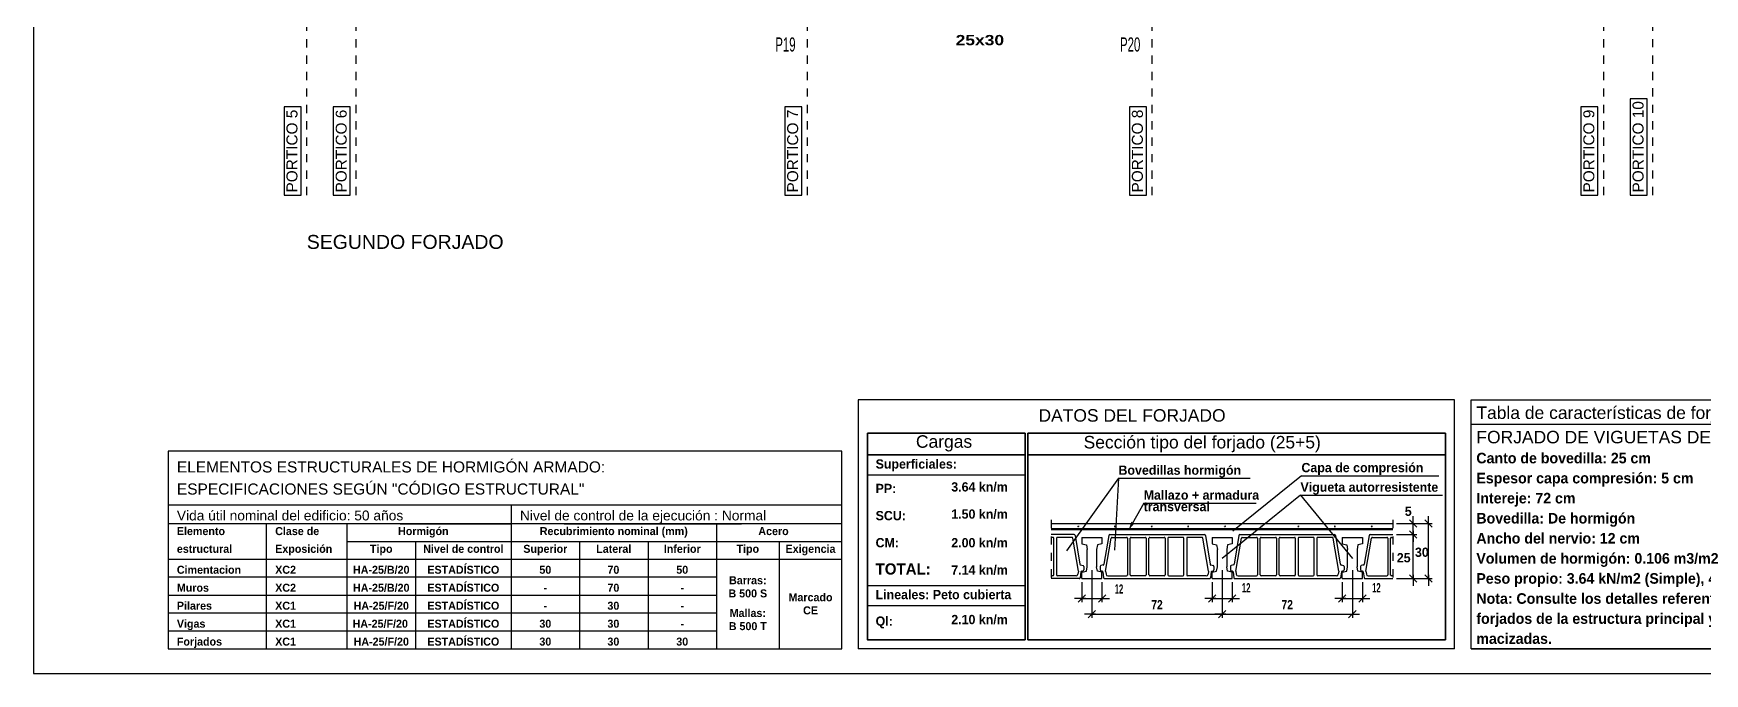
# Model space of a CAD drawing. Extents: x 2455 to 9764, y -806 to 181.
# Drawn here: x 4990.47 to 5010.83, y -409.26 to -401.47 of the extents above; entities that cross this region are included whole.
import ezdxf
from ezdxf.enums import TextEntityAlignment as Align

# ---------------------------------------------------------------- set-up
doc = ezdxf.new("R2010")
doc.units = 0
doc.header["$LTSCALE"] = 0.2
doc.header["$MEASUREMENT"] = 0
doc.linetypes.add('RAYITAS', pattern=[0.375, 0.25, -0.125])
doc.linetypes.add('TRAZO_Y_PUNTO', pattern=[1, 0.5, -0.25, 0, -0.25])
doc.layers.add('0-CYPE2', color=4, linetype='CONTINUOUS', lineweight=35)
doc.layers.add('0-CYPE3', color=5, linetype='CONTINUOUS', lineweight=50)
for name, color, linetype in [('01_borde', 4, 'CONTINUOUS'), ('01_cajetín', 7, 'CONTINUOUS'), ('01_textos', 7, 'CONTINUOUS'), ('01_varios', 5, 'CONTINUOUS'), ('02_ejes', 38, 'RAYITAS'), ('02_trama muros', 2, 'CONTINUOUS'), ('07-TEXTOS', 7, 'CONTINUOUS'), ('ALZ_REF_TEXTO_REF_NOMBRE', 3, 'CONTINUOUS'), ('COTAS', 2, 'CONTINUOUS'), ('CUADRO_LINEAS', 7, 'CONTINUOUS'), ('CYPECABECERA', 2, 'CONTINUOUS'), ('DETALLE', 2, 'CONTINUOUS'), ('FORJADO', 2, 'CONTINUOUS'), ('PILAR_REF', 3, 'CONTINUOUS'), ('TAB_CAR_FORJS', 7, 'CONTINUOUS'), ('WL', 7, 'CONTINUOUS')]:
    doc.layers.add(name, color=color, linetype=linetype)
doc.layers.add('01_cartela', color=6, linetype='CONTINUOUS', plot=False)
doc.styles.add('BERNARDO', font='GOTHICB.TTF')
doc.styles.add('Estilo1', font='swissel.ttf')
doc.styles.add('NIEVES2', font='sanss___.ttf')

msp = doc.modelspace()

# ---------------------------------------------------------------- linework, layer by layer
at = {"layer": '0-CYPE2'}
for p, q in [((5002.551, -406.336), (5000.632, -406.336)), ((5002.551, -408.852), (5002.551, -406.336)), ((5002.587, -406.336), (5007.673, -406.336)), ((5002.587, -408.852), (5002.587, -406.336)), ((5000.632, -406.598), (5002.551, -406.598)), ((5002.587, -406.598), (5007.673, -406.598)), ((5007.673, -408.852), (5002.587, -408.852))]:
    msp.add_line(p, q, dxfattribs=at)
for points in [[(5000.632, -406.336), (5002.551, -406.336), (5002.551, -408.852), (5000.632, -408.852)], [(5002.587, -406.336), (5007.673, -406.336), (5007.673, -408.852), (5002.587, -408.852)]]:
    msp.add_lwpolyline(points, close=True, dxfattribs=at)
at = {"layer": '0-CYPE3'}
msp.add_line((5002.868, -407.504), (5007.034, -407.504), dxfattribs=at)
at = {"layer": '01_cartela', "color": 3}
msp.add_lwpolyline([(4990.47, -387.729), (4990.47, -409.264), (5021.108, -409.264), (5021.108, -387.729)], close=True, dxfattribs=at)
at = {"layer": '01_varios'}
for p, q in [((5003.31, -407.962), (5003.31, -407.751)), ((5003.424, -407.751), (5003.424, -407.962)), ((5004.896, -407.962), (5004.896, -407.751)), ((5005.01, -407.751), (5005.01, -407.962)), ((5006.482, -407.962), (5006.482, -407.751)), ((5006.596, -407.751), (5006.596, -407.962))]:
    msp.add_line(p, q, dxfattribs=at)
at = {"layer": '02_ejes', "color": 120, "linetype": 'TRAZO_Y_PUNTO', "ltscale": 0.5}
for p, q in [((4993.801, -403.435, 0), (4993.801, -390.249, 0)), ((4994.401, -403.435, 0), (4994.401, -390.249, 0)), ((4999.901, -403.435, 0), (4999.901, -390.249, 0)), ((5004.101, -403.435, 0), (5004.101, -390.249, 0)), ((5009.601, -403.435, 0), (5009.601, -390.249, 0)), ((5010.201, -403.434, 0), (5010.201, -390.248, 0))]:
    msp.add_line(p, q, dxfattribs=at)
at = {"layer": '02_trama muros', "color": 2}
for p, q in [((5000.632, -406.844), (5002.551, -406.844)), ((5000.632, -408.189), (5002.551, -408.189)), ((5000.632, -408.435), (5002.551, -408.435))]:
    msp.add_line(p, q, dxfattribs=at)
at = {"layer": 'COTAS', "linetype": 'Continuous'}
for p, q in [((5007.324, -407.482), (5007.235, -407.392)), ((5007.28, -407.482), (5007.28, -407.348)), ((5007.513, -407.482), (5007.423, -407.392)), ((5007.468, -407.482), (5007.468, -407.348)), ((5007.078, -407.437), (5007.513, -407.437)), ((5007.078, -407.437), (5007.324, -407.437)), ((5007.078, -407.571), (5007.324, -407.571)), ((5007.078, -407.571), (5007.324, -407.571)), ((5007.324, -407.616), (5007.235, -407.526)), ((5007.324, -407.616), (5007.235, -407.526)), ((5007.28, -407.571), (5007.28, -407.437)), ((5007.28, -407.616), (5007.28, -407.459)), ((5007.28, -407.526), (5007.28, -407.66)), ((5007.28, -408.107), (5007.28, -407.571)), ((5007.468, -408.107), (5007.468, -407.437)), ((5003.367, -408.004), (5003.367, -408.585)), ((5004.953, -408.004), (5004.953, -408.585)), ((5006.539, -408.004), (5006.539, -408.585)), ((5003.244, -408.152), (5003.244, -408.394)), ((5003.489, -408.152), (5003.489, -408.394)), ((5004.83, -408.152), (5004.83, -408.394)), ((5005.076, -408.152), (5005.076, -408.394)), ((5006.416, -408.152), (5006.416, -408.394)), ((5006.662, -408.152), (5006.662, -408.394)), ((5007.078, -408.107), (5007.513, -408.107)), ((5007.078, -408.107), (5007.324, -408.107)), ((5007.324, -408.152), (5007.235, -408.063)), ((5007.28, -408.063), (5007.28, -408.197)), ((5007.513, -408.152), (5007.423, -408.063)), ((5007.468, -408.063), (5007.468, -408.197)), ((5003.288, -408.349), (5003.154, -408.349)), ((5003.199, -408.394), (5003.288, -408.305)), ((5003.244, -408.349), (5003.489, -408.349)), ((5003.445, -408.394), (5003.534, -408.305)), ((5003.445, -408.349), (5003.579, -408.349)), ((5004.875, -408.349), (5004.74, -408.349)), ((5004.785, -408.394), (5004.875, -408.305)), ((5004.83, -408.349), (5005.076, -408.349)), ((5005.031, -408.394), (5005.12, -408.305)), ((5005.031, -408.349), (5005.165, -408.349)), ((5006.461, -408.349), (5006.327, -408.349)), ((5006.371, -408.394), (5006.461, -408.305)), ((5006.416, -408.349), (5006.662, -408.349)), ((5006.617, -408.394), (5006.706, -408.305)), ((5006.617, -408.349), (5006.751, -408.349)), ((5003.411, -408.54), (5003.277, -408.54)), ((5003.322, -408.585), (5003.411, -408.496)), ((5003.367, -408.54), (5004.953, -408.54)), ((5004.997, -408.54), (5004.863, -408.54)), ((5004.908, -408.585), (5004.997, -408.496)), ((5004.908, -408.585), (5004.997, -408.496)), ((5004.908, -408.54), (5005.042, -408.54)), ((5004.953, -408.54), (5006.539, -408.54)), ((5006.494, -408.585), (5006.584, -408.496)), ((5006.494, -408.54), (5006.628, -408.54))]:
    msp.add_line(p, q, dxfattribs=at)
at = {"layer": 'CUADRO_LINEAS'}
msp.add_line((5007.985, -408.964), (5013.404, -408.964), dxfattribs=at)
at = {"layer": 'CYPECABECERA', "color": 7, "linetype": 'Continuous'}
msp.add_lwpolyline([(5000.32, -406.555), (4992.11, -406.555), (4992.11, -408.964), (5000.32, -408.964)], close=True, dxfattribs=at)
at = {"layer": 'DETALLE', "color": 7}
for p, q in [((5007.785, -405.93), (5000.52, -405.93)), ((5007.785, -408.964), (5000.52, -408.964))]:
    msp.add_line(p, q, dxfattribs=at)
for points in [[(5000.52, -405.93), (5000.52, -408.964)], [(5007.785, -408.964), (5007.785, -405.93)]]:
    msp.add_lwpolyline(points, dxfattribs=at)
msp.add_lwpolyline([(5007.985, -405.93), (5013.404, -405.93), (5013.404, -408.964), (5007.985, -408.964)], close=True, dxfattribs=at)
at = {"layer": 'FORJADO', "color": 4, "linetype": 'Continuous'}
for p, q in [((5003.69, -406.884), (5003.057, -407.769)), ((5003.69, -406.884), (5003.642, -407.759)), ((5003.69, -406.884), (5005.294, -406.884)), ((5005.919, -406.853), (5005.082, -407.53)), ((5005.919, -406.853), (5007.591, -406.853)), ((5003.997, -407.187), (5003.819, -407.504)), ((5003.997, -407.187), (5005.368, -407.187)), ((5005.907, -407.091), (5004.953, -407.861)), ((5005.907, -407.091), (5006.539, -407.861)), ((5005.907, -407.091), (5007.636, -407.091))]:
    msp.add_line(p, q, dxfattribs=at)
at = {"layer": 'FORJADO', "color": 4, "linetype": 'TRAZO_Y_PUNTO'}
for p, q in [((5002.868, -407.392), (5002.868, -408.152)), ((5007.034, -407.392), (5007.034, -408.152))]:
    msp.add_line(p, q, dxfattribs=at)
at = {"layer": 'FORJADO', "color": 5}
for p, q in [((5002.868, -407.437), (5007.034, -407.437)), ((5003.244, -407.606), (5003.244, -407.684)), ((5003.244, -407.606), (5003.489, -407.606)), ((5003.244, -407.684), (5003.3, -407.695)), ((5003.3, -407.695), (5003.31, -407.751)), ((5003.434, -407.695), (5003.424, -407.751)), ((5003.489, -407.684), (5003.434, -407.695)), ((5003.489, -407.606), (5003.489, -407.684)), ((5004.83, -407.606), (5004.83, -407.684)), ((5004.83, -407.606), (5005.076, -407.606)), ((5004.83, -407.684), (5004.886, -407.695)), ((5004.886, -407.695), (5004.896, -407.751)), ((5005.02, -407.695), (5005.01, -407.751)), ((5005.076, -407.684), (5005.02, -407.695)), ((5005.076, -407.606), (5005.076, -407.684)), ((5006.416, -407.606), (5006.416, -407.684)), ((5006.416, -407.606), (5006.662, -407.606)), ((5006.416, -407.684), (5006.472, -407.695)), ((5006.472, -407.695), (5006.482, -407.751)), ((5006.606, -407.695), (5006.596, -407.751)), ((5006.662, -407.684), (5006.606, -407.695)), ((5006.662, -407.606), (5006.662, -407.684)), ((5003.3, -408.018), (5003.31, -407.962)), ((5003.434, -408.018), (5003.424, -407.962)), ((5004.886, -408.018), (5004.896, -407.962)), ((5005.02, -408.018), (5005.01, -407.962)), ((5006.472, -408.018), (5006.482, -407.962)), ((5006.606, -408.018), (5006.596, -407.962)), ((5003.244, -408.029), (5003.3, -408.018)), ((5003.244, -408.107), (5003.244, -408.029)), ((5003.244, -408.107), (5003.489, -408.107)), ((5003.489, -408.029), (5003.434, -408.018)), ((5003.489, -408.107), (5003.489, -408.029)), ((5004.83, -408.029), (5004.886, -408.018)), ((5004.83, -408.107), (5004.83, -408.029)), ((5004.83, -408.107), (5005.076, -408.107)), ((5005.076, -408.029), (5005.02, -408.018)), ((5005.076, -408.107), (5005.076, -408.029)), ((5006.416, -408.029), (5006.472, -408.018)), ((5006.416, -408.107), (5006.416, -408.029)), ((5006.416, -408.107), (5006.662, -408.107)), ((5006.662, -408.029), (5006.606, -408.018)), ((5006.662, -408.107), (5006.662, -408.029))]:
    msp.add_line(p, q, dxfattribs=at)
at = {"layer": 'FORJADO'}
for p, q in [((5003.15, -407.571), (5002.868, -407.571)), ((5002.89, -407.605), (5002.868, -407.605)), ((5003.122, -407.605), (5002.946, -407.605)), ((5003.161, -407.58), (5003.22, -407.932)), ((5003.572, -407.58), (5003.513, -407.932)), ((5003.583, -407.571), (5004.737, -407.571)), ((5003.611, -407.605), (5003.787, -407.605)), ((5003.843, -407.605), (5004.017, -407.605)), ((5004.073, -407.605), (5004.247, -407.605)), ((5004.476, -407.605), (5004.303, -407.605)), ((5004.708, -407.605), (5004.532, -407.605)), ((5004.748, -407.58), (5004.806, -407.932)), ((5005.158, -407.58), (5005.099, -407.932)), ((5005.169, -407.571), (5006.323, -407.571)), ((5005.198, -407.605), (5005.373, -407.605)), ((5005.429, -407.605), (5005.603, -407.605)), ((5005.659, -407.605), (5005.833, -407.605)), ((5006.063, -407.605), (5005.889, -407.605)), ((5006.294, -407.605), (5006.118, -407.605)), ((5006.334, -407.58), (5006.392, -407.932)), ((5006.744, -407.58), (5006.685, -407.932)), ((5006.755, -407.571), (5007.034, -407.571)), ((5006.784, -407.605), (5006.959, -407.605)), ((5007.015, -407.605), (5007.034, -407.605)), ((5002.901, -408.064), (5002.901, -407.616)), ((5002.935, -407.616), (5002.935, -408.064)), ((5003.201, -408.016), (5003.133, -407.614)), ((5003.533, -408.016), (5003.6, -407.614)), ((5003.798, -407.616), (5003.798, -408.064)), ((5003.832, -408.064), (5003.832, -407.616)), ((5004.028, -407.616), (5004.028, -408.063)), ((5004.061, -408.063), (5004.061, -407.616)), ((5004.258, -407.616), (5004.258, -408.063)), ((5004.291, -407.616), (5004.291, -408.063)), ((5004.488, -408.063), (5004.488, -407.616)), ((5004.521, -407.616), (5004.521, -408.063)), ((5004.787, -408.015), (5004.719, -407.614)), ((5005.119, -408.015), (5005.187, -407.614)), ((5005.384, -407.616), (5005.384, -408.063)), ((5005.418, -408.063), (5005.418, -407.616)), ((5005.614, -407.616), (5005.614, -408.063)), ((5005.648, -408.063), (5005.648, -407.616)), ((5005.844, -407.616), (5005.844, -408.064)), ((5005.877, -407.616), (5005.877, -408.064)), ((5006.074, -408.063), (5006.074, -407.616)), ((5006.107, -407.616), (5006.107, -408.063)), ((5006.373, -408.015), (5006.305, -407.614)), ((5006.705, -408.015), (5006.773, -407.614)), ((5006.97, -407.616), (5006.97, -408.064)), ((5007.004, -408.064), (5007.004, -407.616)), ((5003.229, -407.941), (5003.258, -407.949)), ((5003.266, -407.96), (5003.266, -408.002)), ((5003.467, -407.96), (5003.467, -408.002)), ((5003.505, -407.941), (5003.476, -407.949)), ((5004.815, -407.941), (5004.844, -407.949)), ((5004.852, -407.96), (5004.852, -408.002)), ((5005.053, -407.96), (5005.053, -408.002)), ((5005.091, -407.941), (5005.062, -407.949)), ((5006.401, -407.941), (5006.43, -407.949)), ((5006.438, -407.96), (5006.438, -408.002)), ((5006.639, -407.96), (5006.639, -408.002)), ((5006.677, -407.941), (5006.648, -407.949)), ((5002.89, -408.074), (5002.868, -408.074)), ((5003.211, -408.107), (5002.868, -408.107)), ((5003.173, -408.074), (5002.946, -408.074)), ((5003.201, -408.016), (5003.195, -408.054)), ((5003.233, -408.025), (5003.224, -408.096)), ((5003.242, -408.016), (5003.257, -408.013)), ((5003.491, -408.016), (5003.476, -408.013)), ((5003.5, -408.025), (5003.509, -408.096)), ((5003.522, -408.107), (5004.797, -408.107)), ((5003.533, -408.016), (5003.538, -408.054)), ((5003.56, -408.074), (5003.787, -408.074)), ((5004.017, -408.074), (5003.843, -408.074)), ((5004.247, -408.074), (5004.073, -408.074)), ((5004.303, -408.074), (5004.476, -408.074)), ((5004.759, -408.074), (5004.532, -408.074)), ((5004.787, -408.015), (5004.782, -408.054)), ((5004.819, -408.025), (5004.81, -408.096)), ((5004.828, -408.016), (5004.843, -408.013)), ((5005.077, -408.016), (5005.062, -408.013)), ((5005.086, -408.025), (5005.095, -408.096)), ((5005.108, -408.107), (5006.383, -408.107)), ((5005.119, -408.015), (5005.124, -408.054)), ((5005.146, -408.074), (5005.373, -408.074)), ((5005.603, -408.074), (5005.429, -408.074)), ((5005.833, -408.074), (5005.659, -408.074)), ((5005.889, -408.074), (5006.063, -408.074)), ((5006.346, -408.074), (5006.118, -408.074)), ((5006.373, -408.015), (5006.368, -408.054)), ((5006.405, -408.025), (5006.396, -408.096)), ((5006.414, -408.016), (5006.429, -408.013)), ((5006.664, -408.016), (5006.648, -408.013)), ((5006.672, -408.025), (5006.682, -408.096)), ((5006.694, -408.107), (5007.034, -408.107)), ((5006.705, -408.015), (5006.71, -408.054)), ((5006.732, -408.074), (5006.959, -408.074)), ((5007.034, -408.074), (5007.015, -408.074))]:
    msp.add_line(p, q, dxfattribs=at)
for centre, radius, start, end in [((5002.89, -407.616), 0.0112, 360, 90), ((5002.946, -407.616), 0.0112, 90, 180), ((5003.122, -407.616), 0.0112, 8.9306, 90), ((5003.15, -407.582), 0.0112, 8.9306, 90), ((5003.583, -407.582), 0.0112, 90, 171.0694), ((5003.611, -407.616), 0.0112, 90, 171.0694), ((5003.787, -407.616), 0.0112, 0, 90), ((5003.843, -407.616), 0.0112, 90, 180), ((5004.017, -407.616), 0.0112, 0, 90), ((5004.073, -407.616), 0.0112, 90, 180), ((5004.247, -407.616), 0.0112, 0, 90), ((5004.303, -407.616), 0.0112, 90, 180), ((5004.476, -407.616), 0.0112, 0, 90), ((5004.532, -407.616), 0.0112, 90, 180), ((5004.708, -407.616), 0.0112, 8.9306, 90), ((5004.737, -407.582), 0.0112, 8.9306, 90), ((5005.169, -407.582), 0.0112, 90, 171.0694), ((5005.198, -407.616), 0.0112, 90, 171.0694), ((5005.373, -407.616), 0.0112, 0, 90), ((5005.429, -407.616), 0.0112, 90, 180), ((5005.603, -407.616), 0.0112, 0, 90), ((5005.659, -407.616), 0.0112, 90, 180), ((5005.833, -407.616), 0.0112, 0, 90), ((5005.889, -407.616), 0.0112, 90, 180), ((5006.063, -407.616), 0.0112, 0, 90), ((5006.118, -407.616), 0.0112, 90, 180), ((5006.294, -407.616), 0.0112, 8.9306, 90), ((5006.323, -407.582), 0.0112, 8.9306, 90), ((5006.755, -407.582), 0.0112, 90, 171.0694), ((5006.784, -407.616), 0.0112, 90, 171.0694), ((5006.959, -407.616), 0.0112, 0, 90), ((5007.015, -407.616), 0.0112, 90, 180), ((5003.231, -407.931), 0.0112, 188.9306, 255.9637), ((5003.255, -408.002), 0.0112, 281.31, 360), ((5003.255, -407.96), 0.0112, 360, 75.9638), ((5003.478, -407.96), 0.0112, 104.0362, 180), ((5003.478, -408.002), 0.0112, 180, 258.69), ((5003.502, -407.931), 0.0112, 284.0363, 351.0694), ((5004.817, -407.931), 0.0112, 188.9306, 255.9637), ((5004.841, -408.002), 0.0112, 281.31, 0), ((5004.841, -407.96), 0.0112, 0, 75.9638), ((5005.064, -407.96), 0.0112, 104.0362, 180), ((5005.064, -408.002), 0.0112, 180, 258.69), ((5005.088, -407.931), 0.0112, 284.0363, 351.0694), ((5006.404, -407.931), 0.0112, 188.9306, 255.9637), ((5006.427, -408.002), 0.0112, 281.31, 0), ((5006.427, -407.96), 0.0112, 0, 75.9638), ((5006.651, -407.96), 0.0112, 104.0362, 180), ((5006.651, -408.002), 0.0112, 180, 258.69), ((5006.674, -407.931), 0.0112, 284.0363, 351.0694), ((5002.89, -408.063), 0.0112, 270, 360), ((5002.946, -408.063), 0.0112, 180, 270), ((5003.173, -408.051), 0.0224, 270, 352.6011), ((5003.211, -408.094), 0.0129, 270, 352.6011), ((5003.244, -408.027), 0.0112, 101.3099, 172.6012), ((5003.489, -408.027), 0.0112, 7.3988, 78.6901), ((5003.522, -408.094), 0.0129, 187.3989, 270), ((5003.56, -408.051), 0.0224, 187.3989, 270), ((5003.787, -408.063), 0.0112, 270, 0), ((5003.843, -408.063), 0.0112, 180, 270), ((5004.017, -408.063), 0.0112, 270, 0), ((5004.073, -408.063), 0.0112, 180, 270), ((5004.247, -408.063), 0.0112, 270, 0), ((5004.303, -408.063), 0.0112, 180, 270), ((5004.476, -408.063), 0.0112, 270, 0), ((5004.532, -408.063), 0.0112, 180, 270), ((5004.759, -408.051), 0.0224, 270, 352.6011), ((5004.797, -408.094), 0.0129, 270, 352.6011), ((5004.83, -408.027), 0.0112, 101.3099, 172.6012), ((5005.075, -408.027), 0.0112, 7.3988, 78.6901), ((5005.108, -408.094), 0.0129, 187.3989, 270), ((5005.146, -408.051), 0.0224, 187.3989, 270), ((5005.373, -408.063), 0.0112, 270, 0), ((5005.429, -408.063), 0.0112, 180, 270), ((5005.603, -408.063), 0.0112, 270, 0), ((5005.659, -408.063), 0.0112, 180, 270), ((5005.833, -408.063), 0.0112, 270, 0), ((5005.889, -408.063), 0.0112, 180, 270), ((5006.063, -408.063), 0.0112, 270, 0), ((5006.118, -408.063), 0.0112, 180, 270), ((5006.346, -408.051), 0.0224, 270, 352.6011), ((5006.383, -408.094), 0.0129, 270, 352.6011), ((5006.416, -408.027), 0.0112, 101.3099, 172.6012), ((5006.661, -408.027), 0.0112, 7.3988, 78.6901), ((5006.694, -408.094), 0.0129, 187.3989, 270), ((5006.732, -408.051), 0.0224, 187.3989, 270), ((5006.959, -408.063), 0.0112, 270, 0), ((5007.015, -408.063), 0.0112, 180, 270)]:
    msp.add_arc(centre, radius, start, end, dxfattribs=at)
at = {"layer": 'FORJADO', "color": 1, "linetype": 'Continuous'}
for points in [[(5003.186, -407.469), (5003.193, -407.475), (5003.193, -407.463)], [(5003.186, -407.475), (5003.193, -407.475), (5003.186, -407.469)], [(5003.193, -407.463), (5003.193, -407.475), (5003.199, -407.463)], [(5003.193, -407.475), (5003.205, -407.482), (5003.199, -407.463)], [(5003.205, -407.482), (5003.193, -407.475), (5003.193, -407.482)], [(5003.205, -407.463), (5003.199, -407.463), (5003.205, -407.482)], [(5003.211, -407.475), (5003.211, -407.463), (5003.205, -407.463)], [(5003.205, -407.482), (5003.211, -407.475), (5003.205, -407.463)], [(5003.636, -407.482), (5003.655, -407.482), (5003.649, -407.463)], [(5003.636, -407.482), (5003.649, -407.463), (5003.642, -407.463)], [(5003.642, -407.463), (5003.636, -407.463), (5003.636, -407.482)], [(5003.649, -407.457), (5003.642, -407.457), (5003.649, -407.463)], [(5003.642, -407.457), (5003.642, -407.463), (5003.649, -407.463)], [(5003.655, -407.463), (5003.649, -407.463), (5003.655, -407.482)], [(5004.08, -407.469), (5004.08, -407.475), (5004.086, -407.469)], [(5004.08, -407.475), (5004.086, -407.475), (5004.086, -407.469)], [(5004.086, -407.469), (5004.099, -407.482), (5004.092, -407.463)], [(5004.086, -407.463), (5004.086, -407.469), (5004.092, -407.463)], [(5004.086, -407.475), (5004.099, -407.482), (5004.086, -407.469)], [(5004.099, -407.482), (5004.086, -407.475), (5004.086, -407.482)], [(5004.092, -407.463), (5004.099, -407.482), (5004.099, -407.463)], [(5004.105, -407.475), (5004.105, -407.463), (5004.099, -407.463)], [(5004.099, -407.482), (5004.105, -407.475), (5004.099, -407.463)], [(5004.53, -407.482), (5004.549, -407.482), (5004.542, -407.463)], [(5004.53, -407.482), (5004.542, -407.463), (5004.536, -407.463)], [(5004.536, -407.463), (5004.53, -407.463), (5004.53, -407.482)], [(5004.542, -407.457), (5004.536, -407.457), (5004.542, -407.463)], [(5004.536, -407.457), (5004.536, -407.463), (5004.542, -407.463)], [(5004.549, -407.463), (5004.542, -407.463), (5004.549, -407.482)], [(5004.973, -407.475), (5004.98, -407.475), (5004.98, -407.469)], [(5004.973, -407.469), (5004.973, -407.475), (5004.98, -407.469)], [(5004.98, -407.469), (5004.992, -407.482), (5004.986, -407.463)], [(5004.98, -407.463), (5004.98, -407.469), (5004.986, -407.463)], [(5004.98, -407.475), (5004.992, -407.482), (5004.98, -407.469)], [(5004.992, -407.482), (5004.98, -407.475), (5004.98, -407.482)], [(5004.992, -407.457), (5004.986, -407.457), (5004.992, -407.463)], [(5004.986, -407.457), (5004.986, -407.463), (5004.992, -407.463)], [(5004.986, -407.463), (5004.992, -407.482), (5004.992, -407.463)], [(5004.998, -407.475), (5004.998, -407.463), (5004.992, -407.463)], [(5004.992, -407.482), (5004.998, -407.475), (5004.992, -407.463)], [(5005.423, -407.482), (5005.442, -407.482), (5005.436, -407.463)], [(5005.423, -407.482), (5005.436, -407.463), (5005.43, -407.463)], [(5005.43, -407.463), (5005.423, -407.463), (5005.423, -407.482)], [(5005.436, -407.457), (5005.43, -407.457), (5005.436, -407.463)], [(5005.43, -407.457), (5005.43, -407.463), (5005.436, -407.463)], [(5005.442, -407.463), (5005.436, -407.463), (5005.442, -407.482)], [(5005.867, -407.475), (5005.873, -407.475), (5005.873, -407.469)], [(5005.867, -407.469), (5005.867, -407.475), (5005.873, -407.469)], [(5005.873, -407.469), (5005.886, -407.482), (5005.879, -407.463)], [(5005.873, -407.463), (5005.873, -407.469), (5005.879, -407.463)], [(5005.873, -407.475), (5005.886, -407.482), (5005.873, -407.469)], [(5005.886, -407.482), (5005.873, -407.475), (5005.873, -407.482)], [(5005.886, -407.457), (5005.879, -407.457), (5005.886, -407.463)], [(5005.879, -407.457), (5005.879, -407.463), (5005.886, -407.463)], [(5005.879, -407.463), (5005.886, -407.482), (5005.886, -407.463)], [(5005.892, -407.475), (5005.892, -407.463), (5005.886, -407.463)], [(5005.886, -407.482), (5005.892, -407.475), (5005.886, -407.463)], [(5006.317, -407.482), (5006.336, -407.482), (5006.329, -407.463)], [(5006.317, -407.482), (5006.329, -407.463), (5006.323, -407.463)], [(5006.323, -407.463), (5006.317, -407.463), (5006.317, -407.482)], [(5006.329, -407.457), (5006.323, -407.457), (5006.329, -407.463)], [(5006.323, -407.457), (5006.323, -407.463), (5006.329, -407.463)], [(5006.336, -407.463), (5006.329, -407.463), (5006.336, -407.482)], [(5006.761, -407.475), (5006.767, -407.475), (5006.767, -407.469)], [(5006.761, -407.469), (5006.761, -407.475), (5006.767, -407.469)], [(5006.767, -407.469), (5006.779, -407.482), (5006.773, -407.463)], [(5006.767, -407.463), (5006.767, -407.469), (5006.773, -407.463)], [(5006.767, -407.475), (5006.779, -407.482), (5006.767, -407.469)], [(5006.779, -407.482), (5006.767, -407.475), (5006.767, -407.482)], [(5006.779, -407.457), (5006.773, -407.457), (5006.779, -407.463)], [(5006.773, -407.457), (5006.773, -407.463), (5006.779, -407.463)], [(5006.773, -407.463), (5006.779, -407.482), (5006.779, -407.463)], [(5006.786, -407.475), (5006.786, -407.463), (5006.779, -407.463)], [(5006.779, -407.482), (5006.786, -407.475), (5006.779, -407.463)]]:
    msp.add_solid(points, dxfattribs=at)
at = {"layer": 'FORJADO', "color": 4, "linetype": 'Continuous'}
msp.add_solid([(5003.844, -407.415), (5003.819, -407.504), (5003.883, -407.437), (5003.819, -407.504)], dxfattribs=at)
at = {"layer": 'PILAR_REF', "elevation": 0}
for points in [[(5010.131, -403.434), (5010.131, -402.263), (5009.924, -402.263), (5009.924, -403.434)], [(4993.731, -403.435), (4993.731, -402.361), (4993.524, -402.361), (4993.524, -403.435)], [(4994.331, -403.435), (4994.331, -402.361), (4994.124, -402.361), (4994.124, -403.435)], [(4999.831, -403.435), (4999.831, -402.361), (4999.624, -402.361), (4999.624, -403.435)], [(5004.031, -403.435), (5004.031, -402.361), (5003.824, -402.361), (5003.824, -403.435)], [(5009.531, -403.435), (5009.531, -402.361), (5009.324, -402.361), (5009.324, -403.435)]]:
    msp.add_lwpolyline(points, close=True, dxfattribs=at)
at = {"layer": 'TAB_CAR_FORJS', "color": 5, "linetype": 'Continuous'}
msp.add_line((5007.985, -406.227), (5013.404, -406.227), dxfattribs=at)
at = {"layer": 'WL', "color": 5, "linetype": 'Continuous'}
for p, q in [((4992.11, -407.209), (5000.32, -407.209)), ((4996.289, -407.209), (4996.289, -407.438))]:
    msp.add_line(p, q, dxfattribs=at)
at = {"layer": 'WL', "color": 2, "linetype": 'Continuous'}
for p, q in [((5000.32, -407.438), (4992.11, -407.438)), ((4993.308, -408.964), (4993.308, -407.438)), ((4994.291, -408.964), (4994.291, -407.438)), ((4994.939, -407.438), (4996.289, -407.438)), ((4996.289, -407.438), (4996.289, -408.964)), ((4996.937, -407.438), (4998.288, -407.438)), ((4997.45, -407.438), (4999.097, -407.438)), ((4998.792, -407.438), (4998.792, -408.964)), ((4994.291, -407.654), (4996.289, -407.654)), ((4995.126, -407.654), (4995.126, -408.964)), ((4996.289, -407.654), (4998.792, -407.654)), ((4997.124, -407.654), (4997.124, -408.964)), ((4997.958, -407.654), (4997.958, -408.964)), ((4998.792, -407.654), (5000.32, -407.654)), ((4999.556, -407.654), (4999.556, -408.964)), ((4992.11, -407.87), (5000.32, -407.87)), ((4998.792, -408.089), (4992.11, -408.089)), ((4992.11, -408.308), (4998.792, -408.308)), ((4998.792, -408.526), (4992.11, -408.526)), ((4992.11, -408.745), (4993.595, -408.745)), ((4992.11, -408.745), (4998.792, -408.745)), ((4996.504, -408.745), (4997.45, -408.745))]:
    msp.add_line(p, q, dxfattribs=at)

# ---------------------------------------------------------------- texts
at = {"layer": '01_borde', "color": 6, "ltscale": 0.01, "style": 'NIEVES2', "width": 0.588905}
for s, p, p2 in [('P19', (4999.508, -401.686, 0), (4999.756, -401.686, 0)), ('P20', (5003.708, -401.686, 0), (5003.956, -401.686, 0))]:
    msp.add_text(s, height=0.1722, dxfattribs=at).set_placement(p, p2, align=Align.FIT)
at = {"layer": '01_cajetín', "color": 5, "style": 'Estilo1'}
msp.add_text('DATOS DEL FORJADO', height=0.15221, dxfattribs=at).set_placement((5003.855, -406.195), align=Align.CENTER)
for s, height, p in [('Tabla de características de forjados de viguetas ', 0.15221, (5008.05, -406.162)), ('Cargas', 0.1522, (5001.222, -406.513)), ('Sección tipo del forjado (25+5)', 0.15221, (5003.265, -406.521)), ('FORJADO DE VIGUETAS DE HORMIGÓN', 0.15221, (5008.05, -406.459))]:
    msp.add_text(s, height=height, dxfattribs=at).set_placement(p)
at = {"layer": '01_textos', "color": 5, "style": 'Estilo1'}
msp.add_text('SEGUNDO FORJADO', height=0.16973, dxfattribs=at).set_placement((4993.801, -404.09))
at = {"layer": '07-TEXTOS', "color": 5, "style": 'BERNARDO'}
for s, height, p in [('Canto de bovedilla: 25 cm', 0.12894, (5008.05, -406.703)), ('Superficiales: ', 0.11293, (5000.731, -406.767)), ('Bovedillas hormigón', 0.11293, (5003.69, -406.842)), ('Capa de compresión ', 0.11293, (5005.919, -406.811)), ('PP: ', 0.1129, (5000.731, -407.065)), ('3.64 kn/m', 0.1129, (5001.653, -407.046)), ('Vigueta autorresistente', 0.11293, (5005.907, -407.049)), ('Espesor capa compresión: 5 cm', 0.12894, (5008.05, -406.947)), ('transversal', 0.11293, (5003.997, -407.286)), ('Mallazo + armadura ', 0.11293, (5003.997, -407.145)), ('Intereje: 72 cm', 0.12894, (5008.05, -407.191)), ('SCU: ', 0.1129, (5000.731, -407.396)), ('1.50 kn/m', 0.1129, (5001.653, -407.377)), ('Bovedilla: De hormigón', 0.12894, (5008.05, -407.436)), ('Ancho del nervio: 12 cm', 0.12894, (5008.05, -407.68)), ('CM: ', 0.1129, (5000.731, -407.726)), ('2.00 kn/m', 0.1129, (5001.653, -407.726)), ('Volumen de hormigón: 0.106 m3/m2', 0.12894, (5008.05, -407.925)), ('Lineales: Peto cubierta', 0.11293, (5000.731, -408.358)), ('Nota: Consulte los detalles referentes a enlaces con', 0.12894, (5008.05, -408.414)), ('Ql: ', 0.1129, (5000.731, -408.681)), ('2.10 kn/m', 0.1129, (5001.653, -408.662)), ('forjados de la estructura principal y de las zonas', 0.12894, (5008.05, -408.658)), ('macizadas.', 0.1289, (5008.05, -408.902))]:
    msp.add_text(s, height=height, dxfattribs=at).set_placement(p)
for s, height, p in [('5', 0.113, (5007.22, -407.343)), ('25', 0.1129, (5007.165, -407.909)), ('30', 0.1129, (5007.386, -407.842))]:
    msp.add_text(s, height=height, dxfattribs=at).set_placement(p, align=Align.CENTER)
at = {"layer": '07-TEXTOS', "color": 1, "style": 'BERNARDO'}
for s, height, p in [('TOTAL:', 0.1369, (5000.731, -408.058)), ('7.14 kn/m', 0.1129, (5001.653, -408.058))]:
    msp.add_text(s, height=height, dxfattribs=at).set_placement(p)
at = {"layer": '07-TEXTOS', "color": 5, "style": 'BERNARDO'}
for s, width, p, p2 in [('12', 0.593579, (5003.644, -408.29), (5003.748, -408.29)), ('12', 0.593579, (5005.193, -408.275), (5005.298, -408.275)), ('12', 0.593933, (5006.779, -408.275), (5006.884, -408.275)), ('72', 0.791556, (5004.09, -408.481), (5004.229, -408.481)), ('72', 0.791556, (5005.676, -408.481), (5005.815, -408.481))]:
    msp.add_text(s, height=0.1129, dxfattribs=dict(at, width=width)).set_placement(p, p2, align=Align.FIT)
msp.add_text('Peso propio: 3.64 kN/m2 (Simple), 4.17 kN/m2 (Doble)', height=0.12894, dxfattribs=at).set_placement((5008.05, -408.208), align=Align.BOTTOM_LEFT)
at = {"layer": 'ALZ_REF_TEXTO_REF_NOMBRE', "color": 5, "style": 'BERNARDO', "width": 1.209631}
msp.add_text('25x30', height=0.125, dxfattribs=at).set_placement((5001.706, -401.609, 0), (5002.296, -401.609, 0), align=Align.FIT)
at = {"layer": 'PILAR_REF', "color": 7, "linetype": 'Continuous', "style": 'NIEVES2'}
for s, p in [('PORTICO 10', (5010.087, -403.403, 0)), ('PORTICO 5', (4993.687, -403.403, 0)), ('PORTICO 6', (4994.287, -403.403, 0)), ('PORTICO 7', (4999.787, -403.403, 0)), ('PORTICO 8', (5003.987, -403.403, 0)), ('PORTICO 9', (5009.487, -403.403, 0))]:
    msp.add_text(s, height=0.134, rotation=90, dxfattribs=at).set_placement(p)
at = {"layer": 'WL', "color": 5, "linetype": 'Continuous', "style": 'Estilo1'}
for s, height, p in [('ELEMENTOS ESTRUCTURALES DE HORMIGÓN ARMADO:', 0.13503, (4992.218, -406.814)), ('ESPECIFICACIONES SEGÚN "CÓDIGO ESTRUCTURAL"', 0.13503, (4992.218, -407.083)), ('Vida útil nominal del edificio: 50 años  ', 0.12, (4992.218, -407.398)), ('Nivel de control de la ejecución : Normal', 0.12, (4996.398, -407.398))]:
    msp.add_text(s, height=height, dxfattribs=at).set_placement(p)
at = {"layer": 'WL', "color": 7, "linetype": 'Continuous', "style": 'BERNARDO'}
for s, p in [('Elemento', (4992.218, -407.577)), ('Clase de ', (4993.416, -407.577)), ('estructural', (4992.218, -407.793)), ('Exposición', (4993.416, -407.793)), ('Cimentacion', (4992.218, -408.048)), ('XC2', (4993.416, -408.048)), ('Muros', (4992.218, -408.267)), ('XC2', (4993.416, -408.267)), ('Pilares ', (4992.218, -408.486)), ('XC1', (4993.416, -408.486)), ('Vigas', (4992.218, -408.705)), ('XC1', (4993.416, -408.705)), ('Forjados', (4992.218, -408.923)), ('XC1', (4993.416, -408.923))]:
    msp.add_text(s, height=0.0975, dxfattribs=at).set_placement(p)
for s, p in [('Hormigón', (4995.221, -407.577)), ('Recubrimiento nominal (mm)', (4997.541, -407.577)), ('Acero', (4999.487, -407.577)), ('Tipo', (4994.708, -407.793)), ('Nivel de control', (4995.708, -407.793)), ('Superior', (4996.707, -407.793)), ('Lateral', (4997.541, -407.793)), ('Inferior', (4998.375, -407.793)), ('Tipo', (4999.174, -407.793)), ('Exigencia', (4999.938, -407.793)), ('HA-25/B/20', (4994.708, -408.048)), ('ESTADÍSTICO', (4995.708, -408.048)), ('50', (4996.707, -408.048)), ('70', (4997.536, -408.048)), ('50', (4998.375, -408.048)), ('HA-25/B/20', (4994.708, -408.267)), ('ESTADÍSTICO', (4995.708, -408.267)), ('70', (4997.536, -408.267)), ('Barras:', (4999.174, -408.176)), ('HA-25/F/20', (4994.708, -408.486)), ('ESTADÍSTICO', (4995.708, -408.486)), ('-', (4996.707, -408.267)), ('30', (4997.536, -408.486)), ('-', (4998.375, -408.267)), ('B 500 S', (4999.174, -408.336)), ('Marcado', (4999.938, -408.383)), ('HA-25/F/20', (4994.696, -408.705)), ('ESTADÍSTICO', (4995.708, -408.705)), ('30', (4996.707, -408.705)), ('-', (4996.707, -408.486)), ('30', (4997.536, -408.705)), ('-', (4998.375, -408.486)), ('Mallas:', (4999.174, -408.575)), ('CE', (4999.938, -408.543)), ('HA-25/F/20', (4994.708, -408.923)), ('ESTADÍSTICO', (4995.708, -408.923)), ('30', (4996.707, -408.923)), ('30', (4997.536, -408.923)), ('30', (4998.375, -408.923)), ('-', (4998.375, -408.705)), ('B 500 T', (4999.174, -408.735))]:
    msp.add_text(s, height=0.0975, dxfattribs=at).set_placement(p, align=Align.CENTER)

doc.saveas('drawing.dxf')
